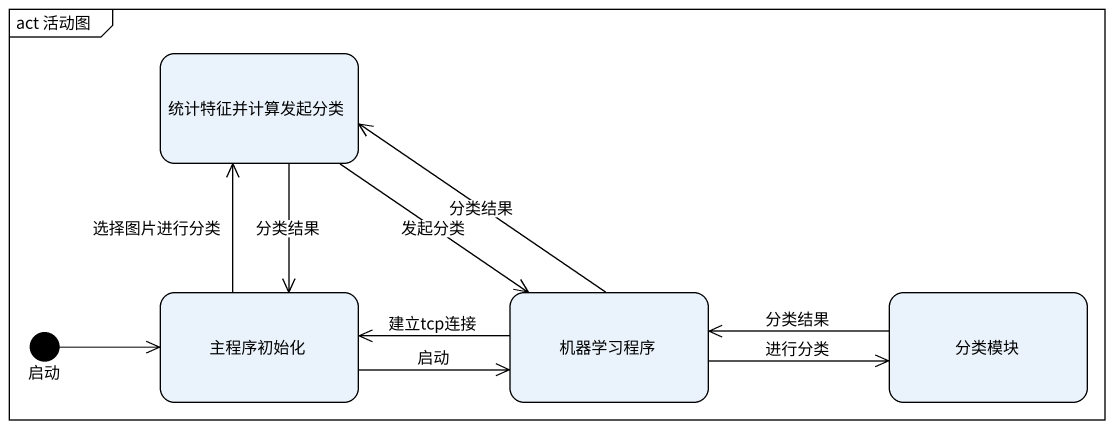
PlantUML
@startuml
mainframe act 活动图
hide empty description
state 统计特征并计算发起分类
state 启动 <<start>>
state 主程序初始化
state 机器学习程序
state 分类模块
统计特征并计算发起分类 --> 主程序初始化 : 分类结果
统计特征并计算发起分类 --> 机器学习程序 : 发起分类
启动 -right-> 主程序初始化
主程序初始化 -up-> 统计特征并计算发起分类 : 选择图片进行分类
主程序初始化 -right-> 机器学习程序 : 启动
机器学习程序 -up-> 统计特征并计算发起分类 : 分类结果
机器学习程序 -left-> 主程序初始化 : 建立tcp连接
机器学习程序 -right-> 分类模块 : 进行分类
分类模块 -left-> 机器学习程序 : 分类结果
@enduml
